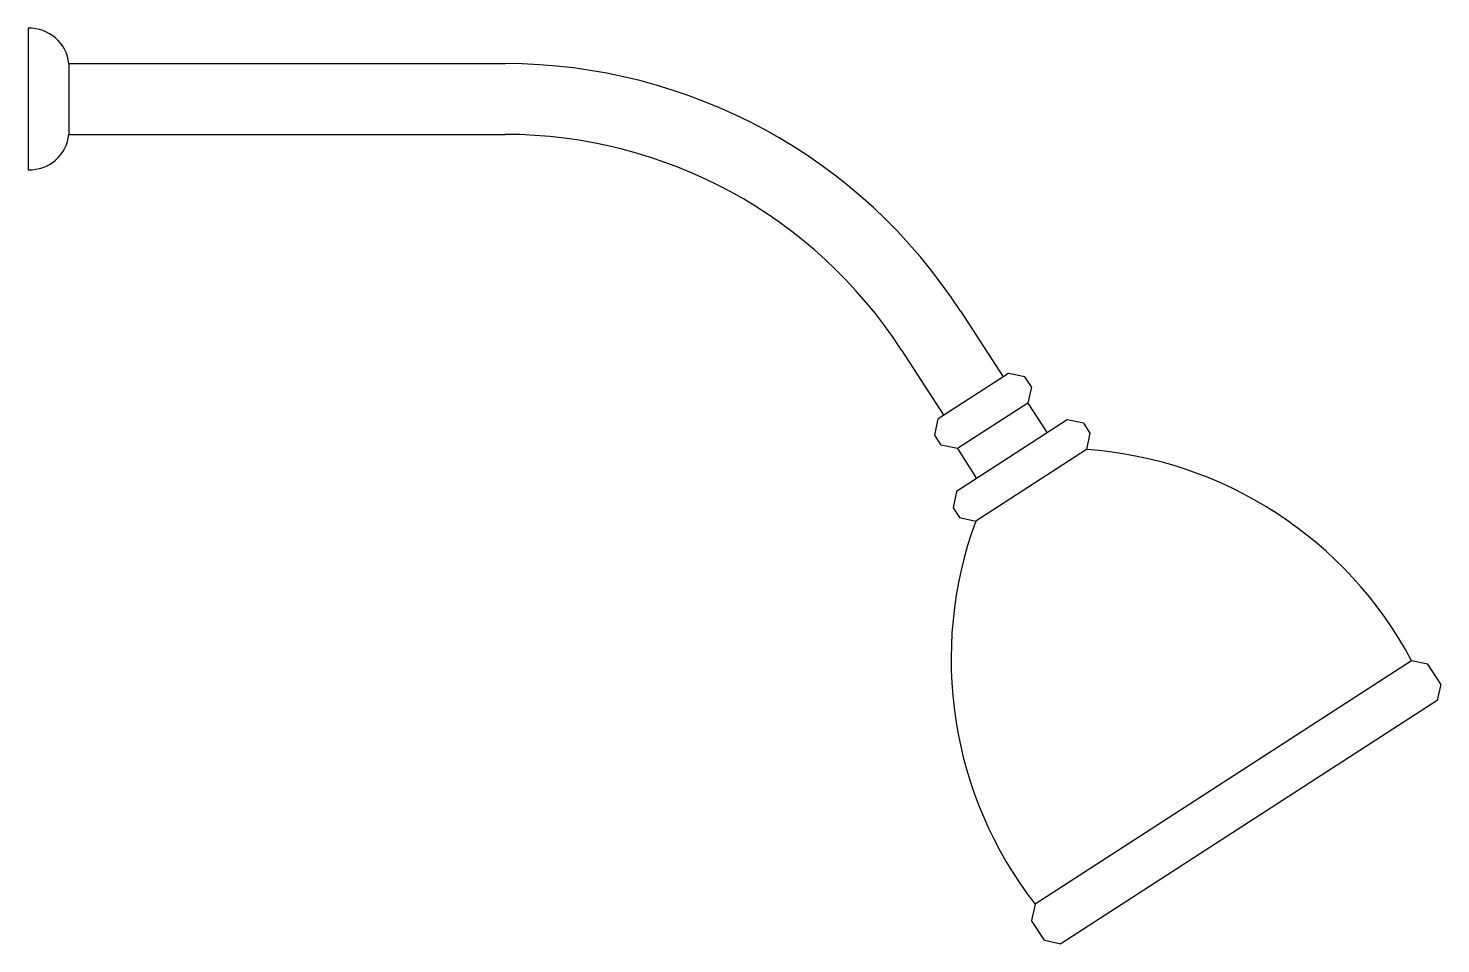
# Model space of a CAD drawing. Header units: millimetres. Extents: x -2996.611 to -2996.162, y 2927.891 to 2928.182.
import ezdxf

# ---------------------------------------------------------------- set-up
doc = ezdxf.new("R2010")
doc.units = ezdxf.units.MM
doc.header["$LTSCALE"] = 10
doc.layers.add('banheiro_acessórios', color=2, linetype='Continuous')

msp = doc.modelspace()

# ---------------------------------------------------------------- linework, layer by layer
at = {"layer": 'banheiro_acessórios'}
for p, q in [((-2996.611294560443, 2928.182085036912), (-2996.611294560443, 2928.137085036912)), ((-2996.598384964487, 2928.170835036912), (-2996.459786285815, 2928.170835036912)), ((-2996.598384964487, 2928.170835036912), (-2996.598384964487, 2928.148335036912)), ((-2996.598384964487, 2928.148335036912), (-2996.459786285815, 2928.148335036912)), ((-2996.314931997774, 2928.092001921328), (-2996.301496120265, 2928.071223558913)), ((-2996.333826035345, 2928.079784501622), (-2996.320390157836, 2928.059006139206)), ((-2996.299752089093, 2928.072351298854), (-2996.322134189008, 2928.057878399265)), ((-2996.294566846213, 2928.07123852921), (-2996.299752089093, 2928.072351298854)), ((-2996.292530609595, 2928.068089522948), (-2996.294566846213, 2928.07123852921)), ((-2996.292530609595, 2928.068089522948), (-2996.29364337924, 2928.062904280068)), ((-2996.29364337924, 2928.062904280068), (-2996.316025479155, 2928.04843138048)), ((-2996.29364337924, 2928.062904280068), (-2996.287534669386, 2928.053457261283)), ((-2996.323246958652, 2928.052693156385), (-2996.322134189008, 2928.057878399265)), ((-2996.281139185692, 2928.057592762138), (-2996.316312252996, 2928.03484886084)), ((-2996.275953942813, 2928.056479992494), (-2996.281139185692, 2928.057592762138)), ((-2996.275953942813, 2928.056479992494), (-2996.273917706195, 2928.053330986232)), ((-2996.321210722035, 2928.049544150124), (-2996.323246958652, 2928.052693156385)), ((-2996.273917706195, 2928.053330986232), (-2996.275030475839, 2928.048145743353)), ((-2996.316025479155, 2928.04843138048), (-2996.321210722035, 2928.049544150124)), ((-2996.316025479155, 2928.04843138048), (-2996.309916769302, 2928.038984361694)), ((-2996.275030475839, 2928.048145743353), (-2996.310203543143, 2928.025401842055)), ((-2996.316312252996, 2928.03484886084), (-2996.31742502264, 2928.029663617961)), ((-2996.31742502264, 2928.029663617961), (-2996.315388786023, 2928.026514611699)), ((-2996.315388786023, 2928.026514611699), (-2996.310203543143, 2928.025401842055)), ((-2996.171698791985, 2927.980992100588), (-2996.291361029932, 2927.903615109114)), ((-2996.166513549106, 2927.979879330945), (-2996.171698791985, 2927.980992100588)), ((-2996.16244107587, 2927.973581318421), (-2996.166513549106, 2927.979879330945)), ((-2996.16244107587, 2927.973581318421), (-2996.163553845514, 2927.968396075541)), ((-2996.163553845514, 2927.968396075541), (-2996.283216083461, 2927.891019084067)), ((-2996.291361029932, 2927.903615109114), (-2996.292473799576, 2927.898429866234)), ((-2996.28840132634, 2927.892131853711), (-2996.292473799576, 2927.898429866234)), ((-2996.28840132634, 2927.892131853711), (-2996.283216083461, 2927.891019084067))]:
    msp.add_line(p, q, dxfattribs=at)
for centre, radius, start, end in [((-2996.610870930438, 2928.169539153208), 0.01255303390814963, 5.925354931823918, 91.93394051827887), ((-2996.459786285815, 2927.998335036912), 0.1724999999998431, 32.88785282189357, 90), ((-2996.610870930438, 2928.149630920616), 0.01255303390814966, 268.0660594817211, 354.0746450681761), ((-2996.459786285815, 2927.998335036912), 0.1499999999998636, 32.88785282189357, 90), ((-2996.283884850667, 2927.921444325194), 0.1270104299533602, 27.9591296509158, 86.00245320083376), ((-2996.191025627448, 2927.981489728378), 0.1270104299533597, 159.7732524426067, 217.8165759923909)]:
    msp.add_arc(centre, radius, start, end, dxfattribs=at)

doc.saveas('drawing.dxf')
